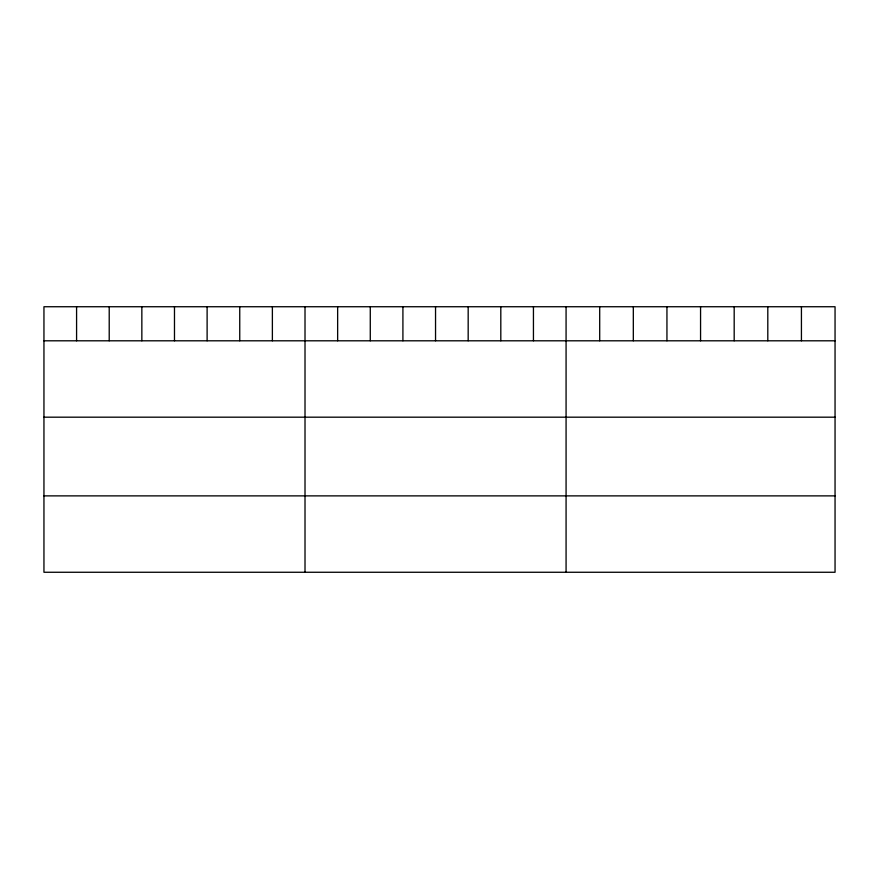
<?xml version="1.0" encoding="UTF-8"?>
<svg xmlns="http://www.w3.org/2000/svg" width="879" height="879" viewBox="0 0 879 879"><rect width="100%" height="100%" fill="white"/><g stroke="black" fill="none" stroke-linecap="round" stroke-linejoin="round"><path stroke-width="1.32" d="M835.05 340.799L835.05 572.262L43.95 572.262L43.95 306.738L835.05 306.738L835.05 340.799L43.95 340.799M43.95 417.184L835.05 417.184M43.95 495.877L835.05 495.877M801.428 306.738L801.428 340.799M767.806 306.738L767.806 340.799M734.185 306.738L734.185 340.799M700.563 306.738L700.563 340.799M666.941 306.738L666.941 340.799M633.319 306.738L633.319 340.799M599.698 306.738L599.698 340.799M566.076 306.738L566.076 572.262M533.443 306.738L533.443 340.799M500.81 306.738L500.81 340.799M468.177 306.738L468.177 340.799M435.544 306.738L435.544 340.799M402.912 306.738L402.912 340.799M370.279 306.738L370.279 340.799M337.646 306.738L337.646 340.799M305.013 306.738L305.013 572.262M272.38 306.738L272.38 340.799M239.747 306.738L239.747 340.799M207.114 306.738L207.114 340.799M174.481 306.738L174.481 340.799M141.849 306.738L141.849 340.799M109.216 306.738L109.216 340.799M76.583 306.738L76.583 340.799"/></g></svg>
